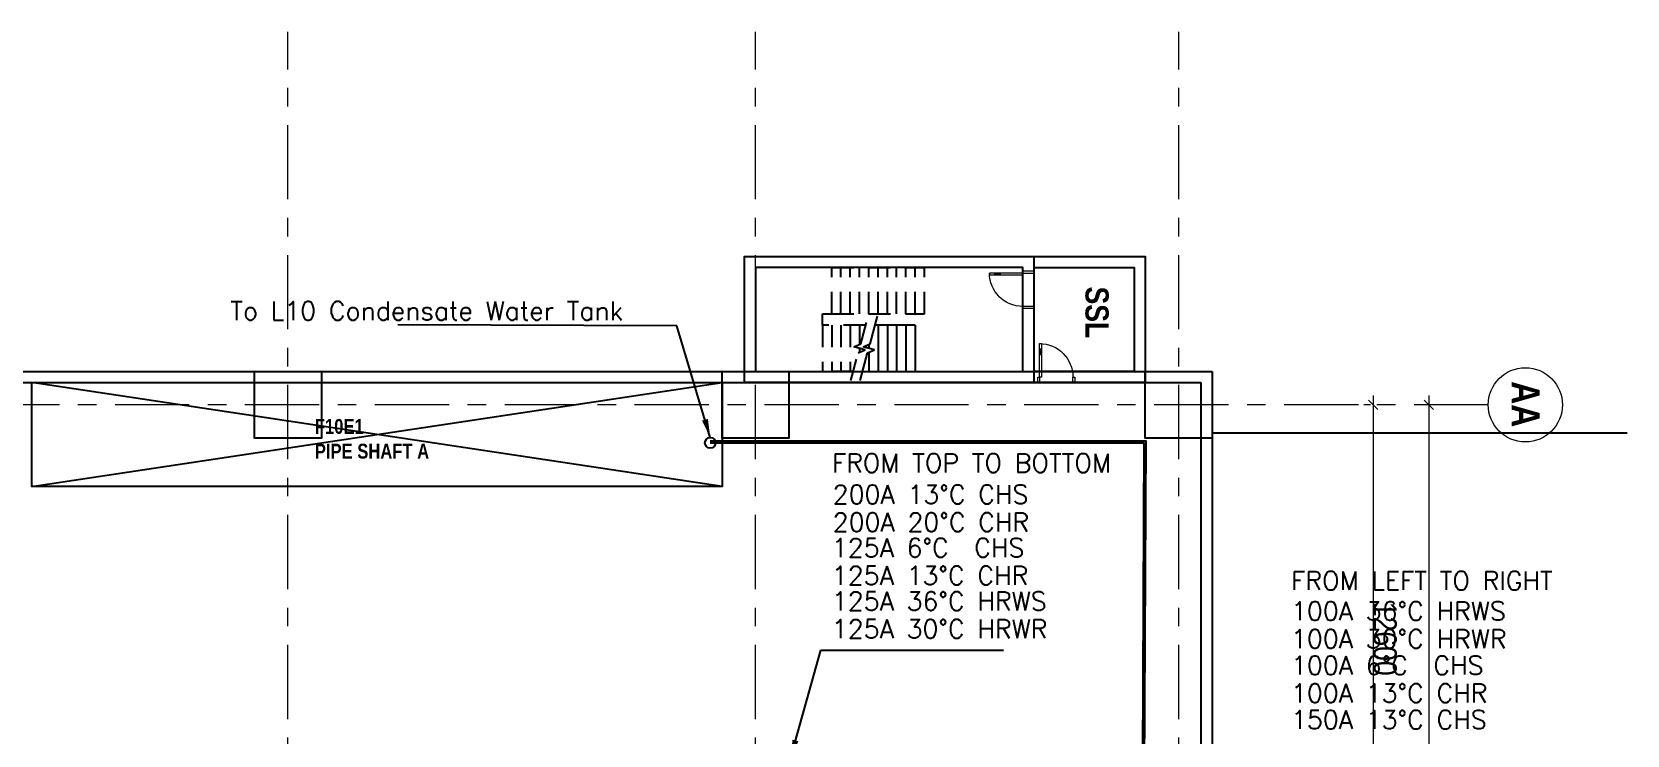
# Model space of a CAD drawing. Header units: millimetres. Extents: x 1188965 to 1321470, y -239044 to -56672.
# Drawn here: x 1278488 to 1321470, y -134149 to -115209 of the extents above; entities that cross this region are included whole.
import ezdxf
from ezdxf.enums import TextEntityAlignment as Align

# ---------------------------------------------------------------- set-up
doc = ezdxf.new("R2010")
doc.units = ezdxf.units.MM
doc.linetypes.add('IDA - Grid Line', pattern=[3500, 2000, -500, 500, -500])
doc.linetypes.add('Overhead', pattern=[992.1875, 595.3125, -396.875])
doc.layers.get('0').update_dxf_attribs({"color": 2})
for name, color, linetype in [('0-Cod-冷凝排水', 150, 'Continuous'), ('000_CTCI_CSA', 7, 'Continuous'), ('XFM1P40$0$$0$M-PIPE-TEXT-ARROR', 250, 'Continuous'), ('XFM1P40$0$M-PIPE-TEXT', 250, 'Continuous')]:
    doc.layers.add(name, color=color, linetype=linetype)
for name, color, linetype, lineweight in [('A-_ANOTGRID_E', 7, 'Continuous', 9), ('A-_DOOR----_E', 7, 'Continuous', 9), ('A-ANOT----_D', 7, 'Continuous', 9)]:
    doc.layers.add(name, color=color, linetype=linetype, lineweight=lineweight)
doc.styles.add('Arial Narrow_2', font='ARIALN.TTF', dxfattribs={"height": 625})
doc.styles.add('Arial Narrow_B', font='ARIALNB.TTF', dxfattribs={"height": 750})
doc.styles.add('Arial Narrow_B_1', font='ARIALNB.TTF', dxfattribs={"height": 625})
doc.styles.add('Site Area', font='arial.ttf', dxfattribs={"width": 0.8})
doc.styles.add('XFM1P40$0$$0$aa-txt', font='isocp.shx', dxfattribs={"bigfont": 'chineset.shx'})
doc.styles.add('XFM1P40$0$aa-txt', font='simplex.shx', dxfattribs={"width": 0.8, "height": 25, "bigfont": 'chineset.shx'})
doc.dimstyles.new('XFM1P40$0$$0$adim-200', dxfattribs={"dimscale": 200, "dimtxt": 0.3, "dimasz": 2.5, "dimexe": 0.1, "dimexo": 0.5, "dimgap": 0.15, "dimtad": 0, "dimdec": 4, "dimzin": 3, "dimdsep": 46, "dimtxsty": 'XFM1P40$0$$0$aa-txt', "dimcen": 2.5, "dimclrd": 256, "dimclre": 256, "dimclrt": 256, "dimadec": 0, "dimazin": 0, "dimtfac": 1, "dimtdec": 4, "dimtmove": 0, "dimatfit": 3, "dimfxl": 1, "dimtolj": 1, "dimtzin": 0, "dimarcsym": 0})

# ---------------------------------------------------------------- blocks, each defined once
blk = doc.blocks.new('IDA - F - Single - Swing - VP - 1000L X 2200H - DOOR TYPE - FIRE RATING-9848701-PH1 LEVEL B1 CARPARK')
at = {"layer": 'A-_DOOR----_E', "color": 252}
for p, q in [((-500, 150), (-450, 150)), ((-500, -150), (-500, 150)), ((-450, 150), (-450, -150)), ((450, 150), (500, 150)), ((450, -150), (450, 150)), ((500, 150), (500, -150)), ((-450, -150), (-500, -150)), ((400, -150), (450, -150)), ((400, -1050), (400, -150)), ((450, -150), (450, -1050)), ((500, -150), (450, -150)), ((400, -750), (450, -750)), ((400, -775), (450, -775)), ((425, -875), (425, -775)), ((400, -875), (450, -875)), ((400, -900), (450, -900)), ((450, -1050), (400, -1050))]:
    blk.add_line(p, q, dxfattribs=at)
blk.add_arc((450, -150), 900, 180, 270, dxfattribs=at)
blk.add_arc((450, -150), 900, 180, 270, dxfattribs=at)
blk = doc.blocks.new('IDA - F - Single - Swing - VP - 1000L X 2200H - DOOR TYPE - FIRE RATING-9849342-PH1 LEVEL B1 CARPARK')
at = {"layer": 'A-_DOOR----_E', "color": 252}
for p, q in [((450, 975), (400, 975)), ((400, 975), (400, 75)), ((450, 75), (450, 975)), ((400, 825), (450, 825)), ((400, 800), (450, 800)), ((400, 700), (450, 700)), ((400, 675), (450, 675)), ((425, 800), (425, 700)), ((-450, 75), (-500, 75)), ((-500, 75), (-500, -75)), ((-450, -75), (-450, 75)), ((400, 75), (450, 75)), ((500, 75), (450, 75)), ((450, 75), (450, -75)), ((500, -75), (500, 75)), ((-500, -75), (-450, -75)), ((450, -75), (500, -75))]:
    blk.add_line(p, q, dxfattribs=at)
blk.add_arc((450, 75), 900, 90, 180, dxfattribs=at)
blk.add_arc((450, 75), 900, 90, 180, dxfattribs=at)
blk = doc.blocks.new('_Oblique')
at = {"color": 0, "linetype": 'ByBlock', "lineweight": -2}
blk.add_line((-0.5, -0.5), (0.5, 0.5), dxfattribs=at)
blk = doc.blocks.new('CTCI_Building shape and Grid line')
at = {"color": 252}
for points in [[(1040123, -82350), (1041923, -82350), (1041923, -84150), (1040123, -84150)], [(1040123, -93750), (1041923, -93750), (1041923, -95550), (1040123, -95550)], [(1040123, -106350), (1041923, -106350), (1041923, -108150), (1040123, -108150)]]:
    blk.add_lwpolyline(points, close=True, dxfattribs=at)
at = {"layer": '000_CTCI_CSA', "color": 252}
for p, q in [((1040123, -82350), (1117523, -82350)), ((1040123, -158550), (1040123, -82350)), ((1040423, -82650), (1117223, -82650)), ((1040423, -158250), (1040423, -82650))]:
    blk.add_line(p, q, dxfattribs=at)
at = {"layer": 'A-_ANOTGRID_E', "color": 252, "linetype": 'IDA - Grid Line'}
for p, q in [((1041023, -74909), (1041023, -162419)), ((1129987, -83250), (1030978, -83250)), ((1129987, -94650), (1030978, -94650)), ((1129987, -107250), (1030978, -107250))]:
    blk.add_line(p, q, dxfattribs=at)
at = {"layer": 'A-_ANOTGRID_E', "color": 252}
blk.add_circle((1041023, -73909), 1000, dxfattribs=at)
at = {"layer": 'A-ANOT----_D', "color": 252}
for p, q in [((1040773, -76511), (1116873, -76511)), ((1041023, -76584), (1041023, -76761)), ((1040773, -78011), (1053873, -78011)), ((1041023, -78084), (1041023, -78261))]:
    blk.add_line(p, q, dxfattribs=at)
at = {"layer": 'A-ANOT----_D', "color": 252, "xscale": 250, "yscale": 250, "zscale": 250, "rotation": 180}
for p in [(1041023, -76511), (1041023, -78011)]:
    blk.add_blockref('_Oblique', p, dxfattribs=at)
at = {"layer": 'A-_ANOTGRID_E', "color": 252, "style": 'Arial Narrow_B'}
blk.add_text('AA', height=750, dxfattribs=at).set_placement((1040387, -74275))
at = {"layer": 'A-ANOT----_D', "color": 252, "insert": (1047323, -77692), "char_height": 625, "width": 2375.82, "attachment_point": 5, "style": 'Arial Narrow_2'}
blk.add_mtext('\\A1;12600', dxfattribs=at)
blk = doc.blocks.new('F10E1 PIPE SHAFT')
at = {"color": 252}
for p, q in [((2015975, 125978), (2034575, 128778)), ((2034575, 125978), (2015975, 128778))]:
    blk.add_line(p, q, dxfattribs=at)
blk.add_lwpolyline([(2034575, 128778), (2034575, 125978), (2015975, 125978), (2015975, 128778)], close=True, dxfattribs=at)
at = {"color": 252, "insert": (2023599, 127797, 0), "char_height": 400, "attachment_point": 1, "style": 'Site Area'}
blk.add_mtext_dynamic_manual_height_columns('{\\fArial|b1|i0|c0|p34;F10E1\\PPIPE SHAFT A}', width=5867.47, gutter_width=9702, heights=[0], dxfattribs=at)

msp = doc.modelspace()

# ---------------------------------------------------------------- linework, layer by layer
at = {"color": 252, "linetype": 'Overhead'}
for p, q in [((1300038.338, -122804.441), (1300038.338, -121554.441)), ((1300038.338, -121554.441), (1302538.338, -121554.441)), ((1300288.338, -122804.441), (1300288.338, -121554.441)), ((1300538.338, -122804.441), (1300538.338, -121554.441)), ((1300788.338, -122804.441), (1300788.338, -121554.441)), ((1301038.338, -122804.441), (1301038.338, -121554.441)), ((1301288.338, -122804.441), (1301288.338, -121554.441)), ((1301538.338, -122804.441), (1301538.338, -121554.441)), ((1301788.338, -122804.441), (1301788.338, -121554.441)), ((1302038.338, -122804.441), (1302038.338, -121554.441)), ((1302288.338, -122804.441), (1302288.338, -121554.441)), ((1302538.338, -122804.441), (1302538.338, -121554.441)), ((1299788.338, -122804.441), (1300038.338, -122804.441)), ((1299788.338, -123104.441), (1299788.338, -122804.441)), ((1300038.338, -122804.441), (1302538.338, -122804.441)), ((1300820.69, -123608.7), (1301020.511, -122862.96)), ((1299788.338, -123104.441), (1299788.338, -124354.441)), ((1300955.806, -123104.441), (1299788.338, -123104.441)), ((1300038.338, -123104.441), (1300038.338, -124354.441)), ((1300288.338, -123104.441), (1300288.338, -124354.441)), ((1300538.338, -123104.441), (1300538.338, -124354.441)), ((1300788.338, -123104.441), (1300788.338, -123622.875)), ((1300637.412, -123689), (1300820.69, -123608.7)), ((1300939.263, -123769.881), (1300637.412, -123689)), ((1300755.985, -123850.182), (1300939.263, -123769.881)), ((1300788.338, -123729.441), (1300788.338, -123836.007)), ((1300556.165, -124595.922), (1300755.985, -123850.182)), ((1300620.869, -124354.441), (1299788.338, -124354.441))]:
    msp.add_line(p, q, dxfattribs=at)
at = {"color": 252}
for p, q in [((1301070.69, -123608.7), (1301270.511, -122862.96)), ((1305188.338, -124354.441), (1305188.338, -122604.441)), ((1301288.338, -123104.441), (1301205.806, -123104.441)), ((1301538.338, -123104.441), (1301288.338, -123104.441)), ((1301288.338, -123104.441), (1301288.338, -124354.441)), ((1301788.338, -123104.441), (1301538.338, -123104.441)), ((1301538.338, -123104.441), (1301538.338, -124354.441)), ((1302038.338, -123104.441), (1301788.338, -123104.441)), ((1301788.338, -123104.441), (1301788.338, -124354.441)), ((1302288.338, -123104.441), (1302038.338, -123104.441)), ((1302038.338, -123104.441), (1302038.338, -124354.441)), ((1302288.338, -123104.441), (1302288.338, -124354.441)), ((1300887.412, -123689), (1301070.69, -123608.7)), ((1301189.263, -123769.881), (1300887.412, -123689)), ((1301005.985, -123850.182), (1301189.263, -123769.881)), ((1301038.338, -123622.875), (1301038.338, -123729.441)), ((1300806.165, -124595.922), (1301005.985, -123850.182)), ((1301038.338, -123836.007), (1301038.338, -124354.441))]:
    msp.add_line(p, q, dxfattribs=at)
for points in [[(1305488.338, -121254.441), (1305488.338, -124654.441), (1297688.338, -124654.441), (1297688.338, -121254.441)], [(1297988.338, -121554.441), (1297988.338, -124354.441), (1305188.338, -124354.441), (1305188.338, -121554.441)]]:
    msp.add_lwpolyline(points, close=True, dxfattribs=at)
for points in [[(1305488.338, -121254.441), (1308488.338, -121254.441), (1308488.338, -124654.441), (1305488.338, -124654.441)], [(1305488.338, -121554.441), (1308188.338, -121554.441), (1308188.338, -124354.441), (1305488.338, -124354.441)]]:
    msp.add_lwpolyline(points, dxfattribs=at)
at = {"layer": '0-Cod-冷凝排水'}
for points in [[(1296766.844, -126227.785), (1308503.354, -126227.785), (1308452.234, -136924.024)], [(1296766.844, -126277.785), (1308453.115, -126277.785), (1308402.234, -136923.785)]]:
    msp.add_lwpolyline(points, dxfattribs=at)
msp.add_circle((1296766.844, -126277.785), 143.348, dxfattribs=at)
at = {"layer": '000_CTCI_CSA', "color": 252}
msp.add_lwpolyline([(1310288.338, -126004.441), (1321470.296, -126004.441)], dxfattribs=at)

# ---------------------------------------------------------------- block references
at = {"color": 252, "lineweight": 9, "xscale": -1, "rotation": 270}
msp.add_blockref('IDA - F - Single - Swing - VP - 1000L X 2200H - DOOR TYPE - FIRE RATING-9848701-PH1 LEVEL B1 CARPARK', (1305338.338, -122154.441), dxfattribs=at)
at = {"color": 252, "lineweight": 9, "xscale": -1}
msp.add_blockref('IDA - F - Single - Swing - VP - 1000L X 2200H - DOOR TYPE - FIRE RATING-9849342-PH1 LEVEL B1 CARPARK', (1306088.338, -124579.441), dxfattribs=at)
at = {"color": 252}
msp.add_blockref('F10E1 PIPE SHAFT', (-737486.488, -253432.499), dxfattribs=at)
at = {"layer": '000_CTCI_CSA', "color": 252, "rotation": 270}
msp.add_blockref('CTCI_Building shape and Grid line', (1392637.874, 915768.736), dxfattribs=at)

# ---------------------------------------------------------------- texts
at = {"color": 252, "insert": (1307501.227, -122068.352), "char_height": 625, "width": 1863.92344, "attachment_point": 1, "rotation": 270, "style": 'Arial Narrow_B_1'}
msp.add_mtext('SSL', dxfattribs=at)
at = {"layer": 'XFM1P40$0$M-PIPE-TEXT', "color": 7, "style": 'XFM1P40$0$aa-txt'}
for s, p in [('To L10 Condensate Water Tank', (1283832.316, -122721.204, 0)), ('FROM TOP TO BOTTOM', (1300042.763, -126822.19, 0)), ('200A 13%%DC CHS', (1300066.498, -127666.21, 0)), ('200A 20%%DC CHR', (1300066.498, -128416.162, 0)), ('125A 6%%DC  CHS', (1300042.763, -129102.874, 0)), ('125A 13%%DC CHR', (1300042.763, -129852.826, 0)), ('FROM LEFT TO RIGHT', (1312414.772, -129989.859, 0)), ('125A 36%%DC HRWS', (1300042.763, -130539.572, 0)), ('100A 36%%DC HRWS', (1312414.772, -130807.376, 0)), ('125A 30%%DC HRWR', (1300042.763, -131289.524, 0)), ('100A 30%%DC HRWR', (1312414.772, -131557.328, 0)), ('100A 6%%DC  CHS', (1312414.772, -132270.543, 0)), ('100A 13%%DC CHR', (1312414.772, -133020.495, 0)), ('150A 13%%DC CHS', (1312414.772, -133733.709, 0))]:
    msp.add_text(s, height=500, dxfattribs=at).set_placement(p, align=Align.MIDDLE_LEFT)

# ---------------------------------------------------------------- leaders
at = {"layer": 'XFM1P40$0$$0$M-PIPE-TEXT-ARROR', "color": 7}
for points in [[(1296766.844, -126134.437, 0), (1295866.989, -123122.015, 0), (1288343.989, -123098.315, 0)], [(1298926.815, -134777.21), (1299749.028, -131866.373), (1304669.974, -131866.373)]]:
    msp.add_leader(points, dimstyle='XFM1P40$0$$0$adim-200', override={"dimclrd": 7}, dxfattribs=at)

doc.saveas('drawing.dxf')
